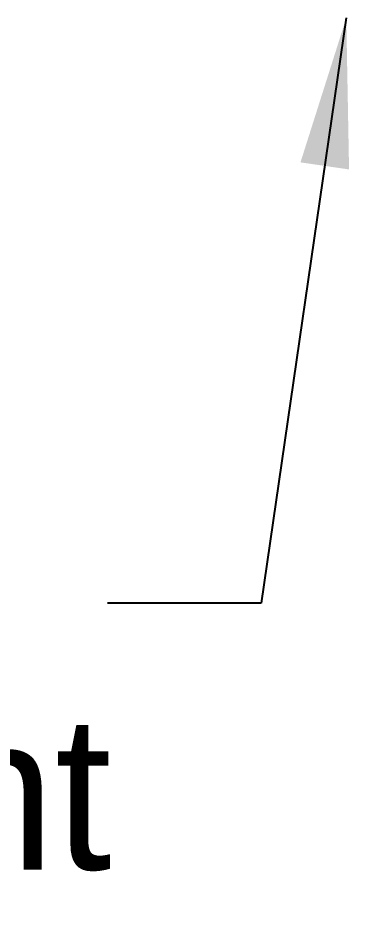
# Model space of a CAD drawing. Header units: inches. Extents: x 0.12 to 5.38, y 0.12 to 4.12.
# Drawn here: x 2.3157 to 2.4502, y 1.1504 to 1.5148 of the extents above; entities that cross this region are included whole.
import ezdxf

# ---------------------------------------------------------------- set-up
doc = ezdxf.new("R2010")
doc.units = ezdxf.units.IN
doc.header["$LTSCALE"] = 0.5
doc.header["$MEASUREMENT"] = 0
doc.styles.add('SLDTEXTSTYLE0', font='ARIAL.TTF', dxfattribs={"width": 0.948})
doc.styles.get("Standard").update_dxf_attribs({"font": 'ARIAL.TTF'})
doc.dimstyles.new('SLDDIMSTYLE1', dxfattribs={"dimtxt": 0.18, "dimasz": 0.060669, "dimexe": 0, "dimexo": 0.0625, "dimgap": 0, "dimtad": 0, "dimtih": 1, "dimtoh": 1, "dimdec": 0, "dimrnd": 1e-09, "dimzin": 0, "dimdsep": 46, "dimtxsty": 'Standard', "dimsah": 1, "dimcen": 0.09, "dimadec": 0, "dimazin": 0, "dimtfac": 0.060669, "dimtdec": 0, "dimtofl": 0, "dimtmove": 0, "dimatfit": 3, "dimfxl": 0, "dimfrac": 2, "dimtolj": 1, "dimtzin": 0, "dimarcsym": 0})

# ---------------------------------------------------------------- blocks, each defined once
blk = doc.blocks.new('SW_NOTE_0')
at = {"color": 0, "linetype": 'Continuous', "lineweight": 0, "insert": (-0.48232, -0.04558), "char_height": 0.0625, "attachment_point": 2, "style": 'SLDTEXTSTYLE0'}
blk.add_mtext('0.53" Thread Engagement', dxfattribs=at)

msp = doc.modelspace()

# ---------------------------------------------------------------- block references
at = {"color": 7, "linetype": 'Continuous', "lineweight": 0}
msp.add_blockref('SW_NOTE_0', (2.35202, 1.27733), dxfattribs=at)

# ---------------------------------------------------------------- leaders
msp.add_leader([(2.44909, 1.51484), (2.41452, 1.27733), (2.35202, 1.27733)], dimstyle='SLDDIMSTYLE1', dxfattribs=at)

doc.saveas('drawing.dxf')
